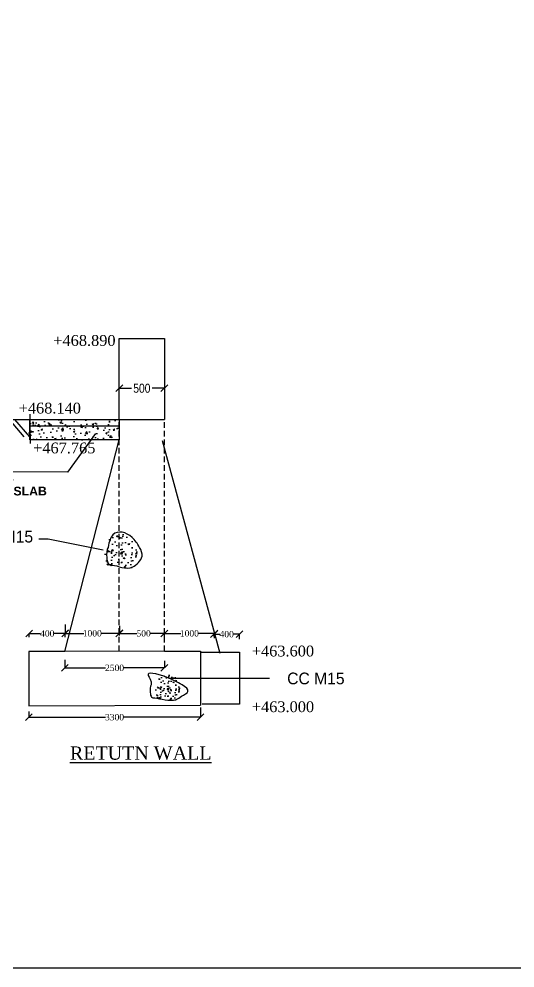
# Model space of a CAD drawing. Header units: inches. Extents: x 179916 to 247798, y -1470008 to -1424230.
# Drawn here: x 222852 to 233869, y -1470008 to -1448946 of the extents above; entities that cross this region are included whole.
import ezdxf

# ---------------------------------------------------------------- set-up
doc = ezdxf.new("R2010")
doc.units = ezdxf.units.IN
doc.header["$MEASUREMENT"] = 0
doc.header["$PDMODE"] = 3
doc.header["$PDSIZE"] = -20
doc.linetypes.add('DASHED', pattern=[19.05, 12.7, -6.35])
doc.layers.add('dim', color=2, linetype='Continuous')
doc.layers.add('hat', color=8, linetype='Continuous')
doc.styles.add('AB', font='arialbd.ttf')
doc.styles.add('ar2', font='ARIALN.TTF', dxfattribs={"height": 200})
doc.styles.add('RS', font='romans.shx')
doc.styles.add('TIMES NEW ROMAN', font='times.ttf')
doc.dimstyles.new('dimrif', dxfattribs={"dimtxt": 200, "dimasz": 150, "dimexe": 100, "dimexo": 150, "dimgap": 50, "dimtad": 0, "dimdec": 0, "dimzin": 0, "dimdsep": 46, "dimtxsty": 'ar2', "dimblk": 'OBLIQUE', "dimcen": 0.09, "dimse1": 1, "dimse2": 1, "dimadec": 0, "dimazin": 0, "dimtfac": 1, "dimtdec": 0, "dimtofl": 0, "dimtmove": 0, "dimatfit": 3, "dimfxl": 0, "dimtolj": 1, "dimtzin": 0, "dimarcsym": 0})
doc.dimstyles.new('ISO-25', dxfattribs={"dimtxt": 1, "dimasz": 1, "dimexe": 0.5, "dimexo": 0.2, "dimtad": 1, "dimdsep": 46, "dimtxsty": 'RS', "dimblk": 'OBLIQUE', "dimcen": 2.5, "dimadec": 0, "dimazin": 0, "dimtfac": 1, "dimtmove": 0, "dimatfit": 3, "dimldrblk": 'OBLIQUE', "dimfxl": 0, "dimarcsym": 0})
doc.dimstyles.new('STANDARD$0', dxfattribs={"dimscale": 100, "dimtxt": 0.02, "dimasz": 0.02, "dimexe": 0.05, "dimexo": 0.1, "dimgap": 0.002, "dimtad": 2, "dimdec": 0, "dimzin": 1, "dimdsep": 46, "dimtxsty": 'Standard', "dimblk": 'OBLIQUE', "dimcen": 0.09, "dimadec": 0, "dimazin": 0, "dimtfac": 1, "dimtdec": 0, "dimtofl": 0, "dimtmove": 0, "dimatfit": 3, "dimfxl": 0, "dimtolj": 1, "dimtzin": 1, "dimarcsym": 0})
doc.dimstyles.new('STANDARD$7', dxfattribs={"dimtxt": 2, "dimasz": 2, "dimexe": 1.25, "dimexo": 0.625, "dimtad": 1, "dimdec": 0, "dimlfac": 0.5, "dimrnd": 0.0005, "dimdsep": 46, "dimtxsty": 'AB', "dimblk": 'OBLIQUE', "dimcen": 2.5, "dimadec": 0, "dimazin": 0, "dimtfac": 1, "dimtdec": 0, "dimtmove": 0, "dimatfit": 3, "dimfxl": 0, "dimtolj": 1, "dimtzin": 0, "dimarcsym": 0})

# ---------------------------------------------------------------- blocks, each defined once
blk = doc.blocks.new('_Oblique')
at = {"color": 0, "linetype": 'ByBlock', "lineweight": -2}
blk.add_line((-0.5, -0.5), (0.5, 0.5), dxfattribs=at)
blk = doc.blocks.new('*D33')
at = {"color": 0, "linetype": 'ByBlock', "lineweight": -2, "transparency": 16777216}
for p, q in [((225081, -1462627), (225081, -1462581)), ((225081, -1462582), (225473, -1462582)), ((226081, -1462582), (225766, -1462582)), ((226081, -1462627), (226081, -1462581))]:
    blk.add_line(p, q, dxfattribs=at)
at = {"layer": 'Defpoints', "color": 0, "linetype": 'ByBlock', "transparency": 16777216}
for p in [(225081, -1462582), (225081, -1462627), (226081, -1462627)]:
    blk.add_point(p, dxfattribs=at)
at = {"color": 0, "linetype": 'ByBlock', "lineweight": -2, "transparency": 16777216, "xscale": 150, "yscale": 150, "zscale": 150, "rotation": 180}
blk.add_blockref('_Oblique', (225081, -1462582), dxfattribs=at)
at = {"color": 0, "linetype": 'ByBlock', "lineweight": -2, "transparency": 16777216, "xscale": 150, "yscale": 150, "zscale": 150}
blk.add_blockref('_Oblique', (226081, -1462582), dxfattribs=at)
at = {"color": 1, "linetype": 'ByBlock', "transparency": 16777216, "insert": (225620, -1462582), "char_height": 140, "attachment_point": 5, "style": 'TIMES NEW ROMAN'}
blk.add_mtext('\\A1;500', dxfattribs=at)
blk = doc.blocks.new('*D34')
at = {"color": 0, "linetype": 'ByBlock', "lineweight": -2, "transparency": 16777216}
for p, q in [((223880, -1462387), (223880, -1462582)), ((225081, -1462415), (225081, -1462582)), ((223880, -1462581), (224289, -1462581)), ((225081, -1462581), (224671, -1462581))]:
    blk.add_line(p, q, dxfattribs=at)
at = {"layer": 'Defpoints', "color": 0, "linetype": 'ByBlock', "transparency": 16777216}
for p in [(223880, -1462387), (225081, -1462415), (223880, -1462581)]:
    blk.add_point(p, dxfattribs=at)
at = {"color": 0, "linetype": 'ByBlock', "lineweight": -2, "transparency": 16777216, "xscale": 150, "yscale": 150, "zscale": 150, "rotation": 180}
blk.add_blockref('_Oblique', (223880, -1462581), dxfattribs=at)
at = {"color": 0, "linetype": 'ByBlock', "lineweight": -2, "transparency": 16777216, "xscale": 150, "yscale": 150, "zscale": 150}
blk.add_blockref('_Oblique', (225081, -1462581), dxfattribs=at)
at = {"color": 1, "linetype": 'ByBlock', "transparency": 16777216, "insert": (224480, -1462581), "char_height": 140, "attachment_point": 5, "style": 'TIMES NEW ROMAN'}
blk.add_mtext('\\A1;1000', dxfattribs=at)
blk = doc.blocks.new('*D35')
at = {"color": 0, "linetype": 'ByBlock', "lineweight": -2, "transparency": 16777216}
for p, q in [((223080, -1462662), (223080, -1462584)), ((223080, -1462584), (223330, -1462584)), ((223880, -1462584), (223630, -1462584)), ((223880, -1462662), (223880, -1462584))]:
    blk.add_line(p, q, dxfattribs=at)
at = {"layer": 'Defpoints', "color": 0, "linetype": 'ByBlock', "transparency": 16777216}
for p in [(223080, -1462584), (223080, -1462662), (223880, -1462662)]:
    blk.add_point(p, dxfattribs=at)
at = {"color": 0, "linetype": 'ByBlock', "lineweight": -2, "transparency": 16777216, "xscale": 150, "yscale": 150, "zscale": 150, "rotation": 180}
blk.add_blockref('_Oblique', (223080, -1462584), dxfattribs=at)
at = {"color": 0, "linetype": 'ByBlock', "lineweight": -2, "transparency": 16777216, "xscale": 150, "yscale": 150, "zscale": 150}
blk.add_blockref('_Oblique', (223880, -1462584), dxfattribs=at)
at = {"color": 1, "linetype": 'ByBlock', "transparency": 16777216, "insert": (223480, -1462584), "char_height": 140, "attachment_point": 5, "style": 'TIMES NEW ROMAN'}
blk.add_mtext('\\A1;400', dxfattribs=at)
blk = doc.blocks.new('*D36')
at = {"color": 0, "linetype": 'ByBlock', "lineweight": -2, "transparency": 16777216}
for p, q in [((223870, -1463167), (223870, -1463348)), ((226081, -1463193), (226081, -1463348)), ((223870, -1463348), (224775, -1463348)), ((226081, -1463348), (225176, -1463348))]:
    blk.add_line(p, q, dxfattribs=at)
at = {"layer": 'Defpoints', "color": 0, "linetype": 'ByBlock', "transparency": 16777216}
for p in [(223870, -1463167), (226081, -1463193), (223870, -1463348)]:
    blk.add_point(p, dxfattribs=at)
at = {"color": 0, "linetype": 'ByBlock', "lineweight": -2, "transparency": 16777216, "xscale": 150, "yscale": 150, "zscale": 150, "rotation": 180}
blk.add_blockref('_Oblique', (223870, -1463348), dxfattribs=at)
at = {"color": 0, "linetype": 'ByBlock', "lineweight": -2, "transparency": 16777216, "xscale": 150, "yscale": 150, "zscale": 150}
blk.add_blockref('_Oblique', (226081, -1463348), dxfattribs=at)
at = {"color": 1, "linetype": 'ByBlock', "transparency": 16777216, "insert": (224975, -1463348), "char_height": 140, "attachment_point": 5, "style": 'TIMES NEW ROMAN'}
blk.add_mtext('\\A1;2500', dxfattribs=at)
blk = doc.blocks.new('*D37')
at = {"color": 0, "linetype": 'ByBlock', "lineweight": -2, "transparency": 16777216}
for p, q in [((226881, -1464230), (226881, -1464443)), ((223070, -1464315), (223070, -1464443)), ((223070, -1464442), (224776, -1464442)), ((226881, -1464442), (225174, -1464442))]:
    blk.add_line(p, q, dxfattribs=at)
at = {"layer": 'Defpoints', "color": 0, "linetype": 'ByBlock', "transparency": 16777216}
for p in [(226881, -1464230), (223070, -1464315), (223070, -1464442)]:
    blk.add_point(p, dxfattribs=at)
at = {"color": 0, "linetype": 'ByBlock', "lineweight": -2, "transparency": 16777216, "xscale": 150, "yscale": 150, "zscale": 150, "rotation": 180}
blk.add_blockref('_Oblique', (223070, -1464442), dxfattribs=at)
at = {"color": 0, "linetype": 'ByBlock', "lineweight": -2, "transparency": 16777216, "xscale": 150, "yscale": 150, "zscale": 150}
blk.add_blockref('_Oblique', (226881, -1464442), dxfattribs=at)
at = {"color": 1, "linetype": 'ByBlock', "transparency": 16777216, "insert": (224975, -1464442), "char_height": 140, "attachment_point": 5, "style": 'TIMES NEW ROMAN'}
blk.add_mtext('\\A1;3300', dxfattribs=at)
blk = doc.blocks.new('*D38')
at = {"color": 0, "linetype": 'ByBlock', "lineweight": -2, "transparency": 16777216}
for p, q in [((226081, -1462690), (226081, -1462581)), ((226081, -1462582), (226446, -1462582)), ((227194, -1462582), (226828, -1462582)), ((227194, -1462690), (227194, -1462581))]:
    blk.add_line(p, q, dxfattribs=at)
at = {"layer": 'Defpoints', "color": 0, "linetype": 'ByBlock', "transparency": 16777216}
for p in [(226081, -1462582), (226081, -1462690), (227194, -1462690)]:
    blk.add_point(p, dxfattribs=at)
at = {"color": 0, "linetype": 'ByBlock', "lineweight": -2, "transparency": 16777216, "xscale": 150, "yscale": 150, "zscale": 150, "rotation": 180}
blk.add_blockref('_Oblique', (226081, -1462582), dxfattribs=at)
at = {"color": 0, "linetype": 'ByBlock', "lineweight": -2, "transparency": 16777216, "xscale": 150, "yscale": 150, "zscale": 150}
blk.add_blockref('_Oblique', (227194, -1462582), dxfattribs=at)
at = {"color": 1, "linetype": 'ByBlock', "transparency": 16777216, "insert": (226637, -1462582), "char_height": 140, "attachment_point": 5, "style": 'TIMES NEW ROMAN'}
blk.add_mtext('\\A1;1000', dxfattribs=at)
blk = doc.blocks.new('*D45')
at = {"color": 0, "lineweight": -2, "transparency": 16777216}
for p, q in [((225081, -1457142), (225350, -1457142)), ((226081, -1457142), (225812, -1457142))]:
    blk.add_line(p, q, dxfattribs=at)
at = {"layer": 'Defpoints', "color": 0, "transparency": 16777216}
for p in [(226081, -1457142), (225081, -1457380), (226081, -1457380)]:
    blk.add_point(p, dxfattribs=at)
at = {"color": 0, "lineweight": -2, "transparency": 16777216, "xscale": 150, "yscale": 150, "zscale": 150, "rotation": 180}
blk.add_blockref('_Oblique', (225081, -1457142), dxfattribs=at)
at = {"color": 0, "lineweight": -2, "transparency": 16777216, "xscale": 150, "yscale": 150, "zscale": 150}
blk.add_blockref('_Oblique', (226081, -1457142), dxfattribs=at)
at = {"color": 0, "transparency": 16777216, "insert": (225581, -1457142), "char_height": 200, "attachment_point": 5, "style": 'ar2'}
blk.add_mtext('\\A1;500', dxfattribs=at)
blk = doc.blocks.new('*D50')
at = {"color": 0, "linetype": 'ByBlock', "lineweight": -2, "transparency": 16777216}
for p, q in [((227183, -1462647), (227183, -1462599)), ((227183, -1462599), (227315, -1462599)), ((227747, -1462599), (227615, -1462599)), ((227747, -1462712), (227747, -1462599))]:
    blk.add_line(p, q, dxfattribs=at)
at = {"layer": 'Defpoints', "color": 0, "linetype": 'ByBlock', "transparency": 16777216}
for p in [(227183, -1462599), (227183, -1462647), (227747, -1462712)]:
    blk.add_point(p, dxfattribs=at)
at = {"color": 0, "linetype": 'ByBlock', "lineweight": -2, "transparency": 16777216, "xscale": 150, "yscale": 150, "zscale": 150, "rotation": 180}
blk.add_blockref('_Oblique', (227183, -1462599), dxfattribs=at)
at = {"color": 0, "linetype": 'ByBlock', "lineweight": -2, "transparency": 16777216, "xscale": 150, "yscale": 150, "zscale": 150}
blk.add_blockref('_Oblique', (227747, -1462599), dxfattribs=at)
at = {"color": 1, "linetype": 'ByBlock', "transparency": 16777216, "insert": (227465, -1462599), "char_height": 140, "attachment_point": 5, "style": 'TIMES NEW ROMAN'}
blk.add_mtext('\\A1;400', dxfattribs=at)

msp = doc.modelspace()

# ---------------------------------------------------------------- hatches: boundary and pattern name
h = msp.add_hatch()
h.set_pattern_fill('AR-CONC', scale=50, style=0)
h.set_pattern_definition([(50, (-155278.85, -1041827.48), (358.63009, -31.37607), [37.5, -412.5]), (355, (-155278.85, -1041827.48), (-69.37567, 376.09607), [30, -330]), (100.4514, (-155248.97, -1041830.1), (289.2547, 344.71977), [31.8701, -350.57106]), (46.1842, (-155278.85, -1041727.48), (533.62052, -82.7595), [56.25, -618.75]), (96.6356, (-155234.4, -1041734.37), (467.33135, 487.05894), [47.80514, -525.8565]), (351.1842, (-155278.85, -1041727.5), (467.33097, 487.0593), [45, -495]), (21, (-155228.85, -1041752.48), (298.45353, -201.30945), [37.5, -412.5]), (326, (-155228.85, -1041752.48), (121.65767, 362.57502), [30, -330]), (71.4514, (-155203.98, -1041769.25), (420.11131, 161.26525), [31.8701, -350.57106]), (37.5, (-155278.85, -1041827.48), (6.079928, 166.446927), [0, -326, 0, -335, 0, -331.25]), (7.5, (-155278.85, -1041827.48), (131.53477, 197.205856), [0, -191, 0, -318.5, 0, -126.25]), (327.5, (-155390.35, -1041827.48), (266.911218, -11.277436), [0, -125, 0, -390, 0, -517.5]), (317.5, (-155440.35, -1041827.48), (291.59308, 50.05249), [0, -162.5, 0, -259, 0, -367.5])])
h.paths.add_polyline_path([(223095.904, -1457833.922), (225080.603, -1457833.922), (225080.603, -1458283.922), (223095.904, -1458283.922)])
at = {"layer": 'hat', "linetype": 'ByBlock'}
h = msp.add_hatch(dxfattribs=at)
h.set_pattern_fill('AR-CONC', scale=43.2, style=0)
h.set_pattern_definition([(50, (-7060498.67, -12985516.78), (309.856399, -27.1089223), [32.4, -356.4]), (355, (-7060498.67, -12985516.78), (-59.940576, 324.947002), [25.92, -285.12]), (100.4514, (-7060472.85, -12985519.04), (249.916053, 297.837882), [27.535762, -302.8933924]), (46.1842, (-7060498.67, -12985430.38), (461.048133, -71.504214), [48.6, -534.6]), (96.6356, (-7060460.25, -12985436.34), (403.774289, 420.81892), [41.303644, -454.340016]), (351.1842, (-7060498.67, -12985430.4), (403.77396, 420.819236), [38.88, -427.68]), (21, (-7060455.47, -12985451.98), (257.8638465, -173.931361), [32.4, -356.4]), (326, (-7060455.47, -12985451.98), (105.1122234, 313.2648195), [25.92, -285.12]), (71.4514, (-7060433.98, -12985466.47), (362.9761755, 139.3331746), [27.535762, -302.8933924]), (37.5, (-7060498.67, -12985516.78), (5.2530575, 143.8101449), [0, -281.664, 0, -289.44, 0, -286.2]), (7.5, (-7060498.67, -12985516.78), (113.6460402, 170.3858595), [0, -165.024, 0, -275.184, 0, -109.08]), (327.5, (-7060595.01, -12985516.78), (230.6112924, -9.7437046), [0, -108, 0, -336.96, 0, -447.12]), (317.5, (-7060638.2, -12985516.78), (251.9364252, 43.2453524), [0, -140.4, 0, -223.776, 0, -317.52])])
edge = h.paths.add_edge_path()
edge.add_spline(control_points=[(224788.604, -1460691.776), (224812.838, -1460561.544), (224916.794, -1460271.281), (225290.422, -1460387.856), (225479.074, -1460663.369), (225580.265, -1460881.391), (225465.166, -1461032.715), (225235.987, -1461227.405), (224929.724, -1461058.391), (224800.879, -1461093.838), (224745.162, -1460931.233), (224759.957, -1460731.2), (224788.604, -1460691.776)], knot_values=[0.533366189, 0.533366189, 0.533366189, 0.533366189, 2.216315788, 5.908605048, 7.840410836, 9.246512747, 10.372866623, 11.474362071, 15.254142728, 16.620711503, 17.660862767, 18.863281147, 18.863281147, 18.863281147, 18.863281147], degree=3, periodic=0)
h = msp.add_hatch(dxfattribs=at)
h.set_pattern_fill('AR-CONC', scale=32.4, style=0)
h.set_pattern_definition([(50, (-5238059.12, -10107354.95), (232.392299, -20.3316917), [24.3, -267.3]), (355, (-5238059.12, -10107354.95), (-44.955432, 243.7102513), [19.44, -213.84]), (100.4514, (-5238039.75, -10107356.64), (187.4370397, 223.3784116), [20.6518216, -227.1700443]), (46.1842, (-5238059.12, -10107290.15), (345.7861, -53.628161), [36.45, -400.95]), (96.6356, (-5238030.3, -10107294.62), (302.830717, 315.61419), [30.977733, -340.755012]), (351.1842, (-5238059.12, -10107290.15), (302.83047, 315.614427), [29.16, -320.76]), (21, (-5238026.72, -10107306.35), (193.397885, -130.4485206), [24.3, -267.3]), (326, (-5238026.72, -10107306.35), (78.8341675, 234.9486146), [19.44, -213.84]), (71.4514, (-5238010.6, -10107317.22), (272.2321317, 104.499881), [20.6518216, -227.1700443]), (37.5, (-5238059.12, -10107354.95), (3.9397931, 107.85760864), [0, -211.248, 0, -217.08, 0, -214.65]), (7.5, (-5238059.12, -10107354.95), (85.2345301, 127.7893946), [0, -123.768, 0, -206.388, 0, -81.81]), (327.5, (-5238131.37, -10107354.95), (172.9584693, -7.30777844), [0, -81, 0, -252.72, 0, -335.34]), (317.5, (-5238163.77, -10107354.95), (188.9523189, 32.4340143), [0, -105.3, 0, -167.832, 0, -238.14])])
edge = h.paths.add_edge_path()
edge.add_spline(control_points=[(225906.337, -1463736.199), (225924.513, -1463638.525), (226002.479, -1463420.828), (226282.7, -1463508.259), (226424.189, -1463714.894), (226500.082, -1463878.41), (226413.758, -1463991.903), (226241.874, -1464137.92), (226012.177, -1464011.16), (225915.543, -1464037.745), (225873.755, -1463915.792), (225884.852, -1463765.767), (225906.337, -1463736.199)], knot_values=[0.533366189, 0.533366189, 0.533366189, 0.533366189, 2.216315788, 5.908605048, 7.840410836, 9.246512747, 10.372866623, 11.474362071, 15.254142728, 16.620711503, 17.660862767, 18.863281147, 18.863281147, 18.863281147, 18.863281147], degree=3, periodic=0)

# ---------------------------------------------------------------- linework, layer by layer
at = {"color": 7}
for p, q in [((225080.603, -1457379.5), (225080.603, -1456033.922)), ((225080.603, -1456033.922), (226080.603, -1456033.922)), ((226080.603, -1456033.922), (226080.603, -1457833.922)), ((225080.603, -1457833.922), (225080.603, -1457379.5)), ((225080.603, -1457833.922), (225080.603, -1458283.922)), ((225080.603, -1457833.922), (225080.603, -1457983.922)), ((225080.603, -1457983.922), (223097.647, -1457983.922)), ((225080.603, -1458283.922), (223097.647, -1458283.922)), ((226033.615, -1458302.681), (227312.896, -1463021.297)), ((223870.268, -1462986.299), (223070.268, -1462986.299)), ((223070.268, -1462986.299), (223070.268, -1464186.299)), ((226080.603, -1462974.107), (223870.268, -1462986.299)), ((226080.603, -1462974.107), (226880.603, -1462974.107)), ((226880.603, -1462974.107), (226880.603, -1464174.107)), ((226879.591, -1463000.692), (227746.2, -1463000.692)), ((227746.2, -1463000.692), (227746.2, -1464154.589)), ((223070.268, -1464186.299), (226880.603, -1464174.107)), ((227746.2, -1464154.589), (226920.858, -1464154.589))]:
    msp.add_line(p, q, dxfattribs=at)
at = {"color": 7, "linetype": 'ByBlock'}
for p, q in [((222259.062, -1457833.922), (226080.603, -1457833.922)), ((222634.088, -1457833.922), (222962.371, -1458219.104)), ((222755.183, -1457833.922), (223083.466, -1458219.104)), ((223870.268, -1462986.299), (225080.603, -1458283.922))]:
    msp.add_line(p, q, dxfattribs=at)
at = {"color": 7, "linetype": 'DASHED', "ltscale": 10}
for p, q in [((225080.603, -1462974.107), (225080.603, -1457833.922)), ((226080.603, -1462974.107), (226080.603, -1457833.922))]:
    msp.add_line(p, q, dxfattribs=at)
at = {"color": 7}
for points in [[(247730.207, -1470008.436), (179915.972, -1470008.436), (179915.972, -1424254.673), (247730.207, -1424254.673)], [(223095.904, -1457833.922), (225080.603, -1457833.922), (225080.603, -1458283.922), (223095.904, -1458283.922)]]:
    msp.add_lwpolyline(points, close=True, dxfattribs=at)
msp.add_lwpolyline([(223095.904, -1457715.624), (223095.904, -1458082.186), (223175.85, -1458107.591), (223066.36, -1458137.047), (223102.837, -1458152.122), (223102.837, -1458368.029)], dxfattribs=at)
at = {"color": 7, "linetype": 'ByBlock'}
for points in [[(224830.86, -1460672.217), (224855.095, -1460541.985), (224959.051, -1460251.722), (225332.678, -1460368.297), (225521.33, -1460643.81), (225622.521, -1460861.831), (225507.422, -1461013.156), (225278.243, -1461207.846), (224971.981, -1461038.832), (224843.135, -1461074.278), (224787.418, -1460911.674), (224802.214, -1460711.641), (224830.86, -1460672.217)], [(225788.029, -1463721.53), (225806.205, -1463623.855), (225585.672, -1463406.158), (226015.893, -1463493.59), (226455.882, -1463700.224), (226681.775, -1463863.74), (226445.451, -1463977.234), (226273.566, -1464123.251), (225893.869, -1463996.491), (225797.235, -1464023.076), (225755.447, -1463901.122), (225766.544, -1463751.098), (225788.029, -1463721.53)]]:
    msp.add_open_spline(points, degree=3, knots=[0.533366189, 0.533366189, 0.533366189, 0.533366189, 2.216315788, 5.908605048, 7.840410836, 9.246512747, 10.372866623, 11.474362071, 15.254142728, 16.620711503, 17.660862767, 18.863281147, 18.863281147, 18.863281147, 18.863281147], dxfattribs=at)

# ---------------------------------------------------------------- texts
at = {"color": 7, "linetype": 'ByBlock', "style": 'TIMES NEW ROMAN'}
for s, height, p in [('+468.890', 240, (223614.341, -1456200.579)), ('+468.140', 240, (222845.205, -1457701.953)), ('+467.765', 240, (223166.714, -1458586.41)), ('+463.600', 240, (228023.47, -1463093.389)), ('+463.000', 240, (228024.104, -1464329.676)), ('%%URETUTN WALL', 294, (223983.689, -1465385.259))]:
    msp.add_text(s, height=height, dxfattribs=at).set_placement(p)
at = {"color": 7, "insert": (221094.913, -1459001.081), "char_height": 195, "width": 783627.48177, "attachment_point": 1, "style": 'AB'}
msp.add_mtext(' 300 MM  TH.\\PAPPROACH SLAB', dxfattribs=at)
at = {"color": 7, "linetype": 'ByBlock', "char_height": 260}
for s, insert, attachment_point in [('CC M15', (223165.45, -1460568.992), 9), (' CC M15', (228711.964, -1463715.27), 7)]:
    msp.add_mtext(s, dxfattribs=dict(at, insert=insert, attachment_point=attachment_point))

# ---------------------------------------------------------------- dimensions: what is measured, and where the dimension line sits
at = {"color": 7}
dim = msp.add_linear_dim(base=(226080.603, -1457142.5), p1=(225080.603, -1457379.5), p2=(226080.603, -1457379.5), text='500', dimstyle='dimrif', dxfattribs=at)
dim.commit()
dim.dimension.update_dxf_attribs({"geometry": '*D45', "text_midpoint": (225580.603, -1457142.5)})
at = {"color": 7, "linetype": 'ByBlock'}
for base, p1, p2, text, picture, middle in [((223079.779, -1462583.937), (223879.779, -1462662.166), (223079.779, -1462662.166), '400', '*D35', (223479.779, -1462583.937)), ((223879.779, -1462581.437), (225080.603, -1462415.334), (223879.779, -1462387.349), '1000', '*D34', (224480.191, -1462581.437)), ((227182.956, -1462599.188), (227746.561, -1462711.656), (227182.956, -1462646.905), '400', '*D50', (227464.759, -1462599.188)), ((223870.268, -1463348.065), (226080.603, -1463192.912), (223870.268, -1463167.424), '2500', '*D36', (224975.435, -1463348.065)), ((223070.268, -1464442.491), (226880.603, -1464230.124), (223070.268, -1464314.638), '3300', '*D37', (224975.435, -1464442.491))]:
    dim = msp.add_linear_dim(base=base, p1=p1, p2=p2, text=text, dimstyle='STANDARD$0', override={"dimscale": 1, "dimtxt": 140, "dimasz": 150, "dimexe": 0.18, "dimexo": 0.0625, "dimgap": 0.09, "dimtad": 0, "dimzin": 0, "dimtxsty": 'TIMES NEW ROMAN', "dimblk1": 'Oblique', "dimblk2": 'Oblique', "dimsah": 1, "dimclrt": 1, "dimtzin": 0}, dxfattribs=at)
    dim.commit()
    dim.dimension.update_dxf_attribs({"geometry": picture, "text_midpoint": middle})
for base, p1, p2, text, picture, middle in [((225080.603, -1462581.617), (226080.603, -1462627.372), (225080.603, -1462627.372), '500', '*D33', (225619.84, -1462581.617)), ((226080.603, -1462581.617), (227194.149, -1462690.088), (226080.603, -1462690.088), '1000', '*D38', (226637.376, -1462581.617))]:
    dim = msp.add_linear_dim(base=base, p1=p1, p2=p2, text=text, dimstyle='STANDARD$0', override={"dimscale": 1, "dimtxt": 140, "dimasz": 150, "dimexe": 0.18, "dimexo": 0.0625, "dimgap": 0.09, "dimtad": 0, "dimzin": 0, "dimtxsty": 'TIMES NEW ROMAN', "dimblk1": 'Oblique', "dimblk2": 'Oblique', "dimsah": 1, "dimclrt": 1, "dimtzin": 0}, dxfattribs=at)
    dim.commit()
    dim.dimension.update_dxf_attribs({"geometry": picture, "text_midpoint": middle, "dimtype": 160})

# ---------------------------------------------------------------- leaders
at = {"color": 7, "annotation_type": 0, "has_hookline": 1, "hookline_direction": 0, "text_width": 2362.746}
msp.add_leader([(224549.916, -1458144.861), (223927.766, -1459001.308), (221222.076, -1458995.125)], dimstyle='STANDARD$7', override={"dimasz": 100, "dimgap": 0.625, "dimtad": 0}, dxfattribs=at)
at = {"color": 7, "linetype": 'ByBlock'}
msp.add_leader([(224722.032, -1460735.229), (223499.484, -1460490.906), (223295.726, -1460490.906)], dimstyle='ISO-25', override={"dimgap": 0.625, "dimtad": 0}, dxfattribs=at)
at = {"layer": 'dim', "color": 7, "linetype": 'ByBlock'}
msp.add_leader([(226188.506, -1463574.107), (228413.162, -1463572.282)], dimstyle='STANDARD$7', override={"dimasz": 150, "dimexe": 0.18, "dimexo": 0.0625, "dimgap": 0.09, "dimtad": 0, "dimlfac": 100, "dimrnd": 0, "dimzin": 0, "dimtxsty": 'Standard', "dimcen": 0.09, "dimtofl": 0}, dxfattribs=at)

doc.saveas('drawing.dxf')
